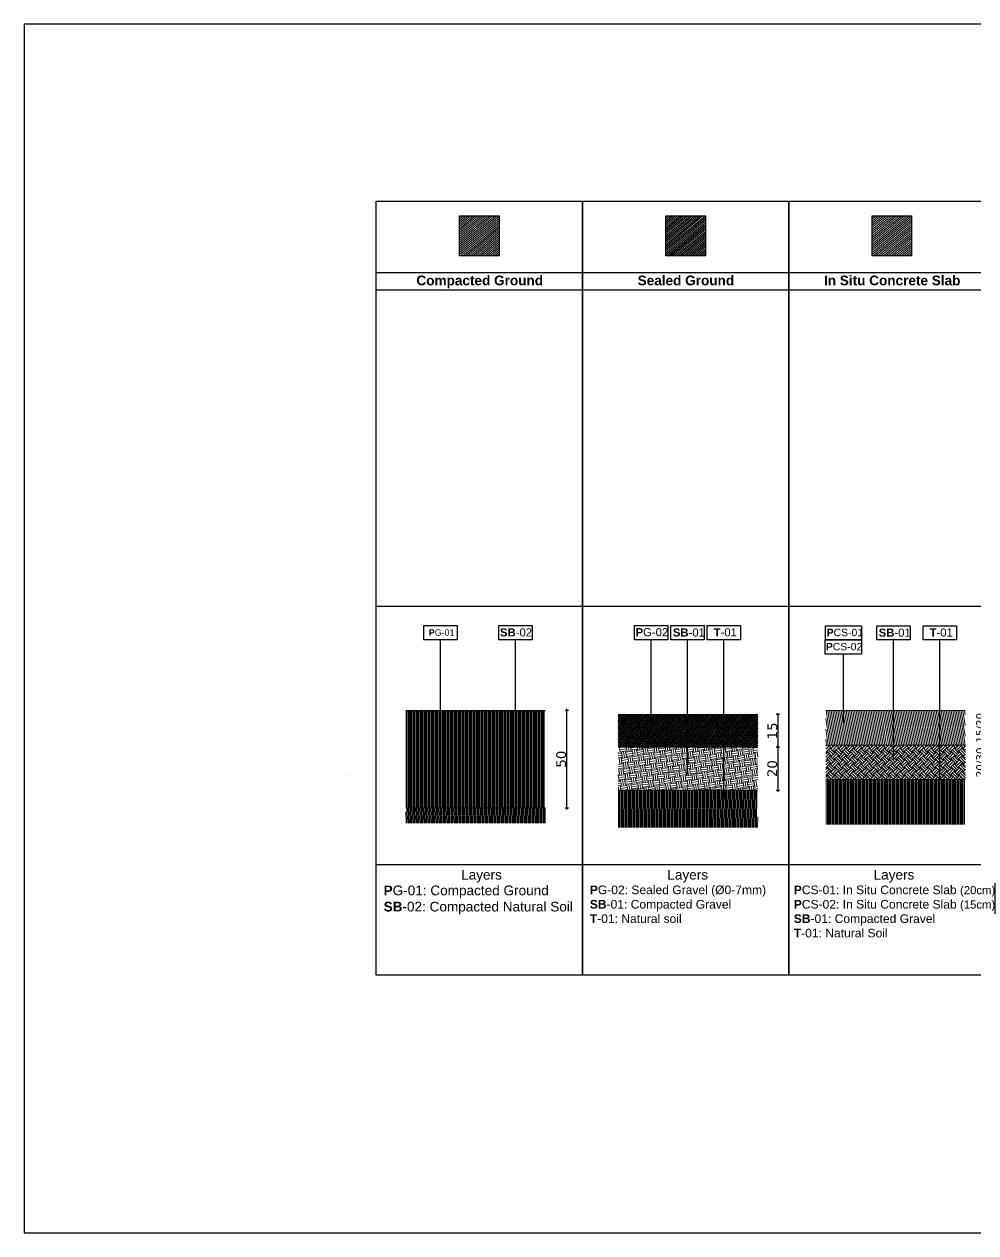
# Model space of a CAD drawing. Header units: metres. Extents: x -3261 to 8022, y -619 to 1849.
# Drawn here: x 1963 to 2404, y 723 to 1283 of the extents above; entities that cross this region are included whole.
import ezdxf

# ---------------------------------------------------------------- set-up
doc = ezdxf.new("R2010")
doc.units = ezdxf.units.M
doc.header["$MEASUREMENT"] = 0
doc.header["$PDMODE"] = 34
doc.header["$PDSIZE"] = 1
for name, color, linetype in [('0-TX-1_25', 7, 'Continuous'), ('01-TX', 7, 'Continuous'), ('02-L-Caratula', 252, 'Continuous'), ('0_Planta_Cotas', 251, 'Continuous'), ('A-KEYPLAN', 7, 'Continuous'), ('A-KEYPLAN_HATCH', 7, 'Continuous'), ('A_TEXT_2', 7, 'Continuous'), ('COTAUX', 7, 'Continuous')]:
    doc.layers.add(name, color=color, linetype=linetype)
doc.layers.add('00-VIEWPORT A1-500', color=6, linetype='Continuous', plot=False)
for name, color, linetype, lineweight, true_color in [('03-TR-Paviment_01_Compacted Ground', 7, 'Continuous', 5, 0xb3a36f), ('03-TR-Paviment_02_Sealed Gravel', 7, 'Continuous', 5, 0xa08f54), ('03-TR-Paviment_06_In-Situ Concrete Slab¡', 7, 'Continuous', 5, 0xe8e6e3)]:
    doc.layers.add(name, color=color, linetype=linetype, lineweight=lineweight, true_color=true_color)
for name, color, linetype, lineweight in [('1-CM', 7, 'Continuous', 0), ('2-formigó', 4, 'Continuous', 0), ('3-TR Seleccionat', 44, 'Continuous', 0), ('3-TR Tot-u', 37, 'Continuous', 0)]:
    doc.layers.add(name, color=color, linetype=linetype, lineweight=lineweight)
doc.styles.add('Arial_4', font='arial.ttf', dxfattribs={"height": 1.8})
doc.styles.add('E500', font='verdana.ttf', dxfattribs={"height": 1})
doc.styles.get("Standard").update_dxf_attribs({"font": 'arial.ttf'})
doc.dimstyles.new('E500', dxfattribs={"dimscale": 0.03, "dimtxt": 30, "dimasz": 1, "dimexe": 0.1, "dimexo": 1, "dimgap": 8, "dimtad": 1, "dimzin": 0, "dimdsep": 46, "dimtxsty": 'E500', "dimblk1": 'LINCOT500', "dimblk2": 'LINCOT500', "dimsah": 1, "dimcen": 0.1, "dimdle": 0.1, "dimse1": 1, "dimse2": 1, "dimclrt": 256, "dimadec": 0, "dimazin": 0, "dimtfac": 0.01538461538461539, "dimtofl": 0, "dimtmove": 0, "dimatfit": 3, "dimldrblk": 'LINCOT500', "dimfxl": 1, "dimtolj": 1, "dimtzin": 0, "dimarcsym": 0})

# ---------------------------------------------------------------- blocks, each defined once
blk = doc.blocks.new('hatch keyplan 2')
at = {"layer": 'A-KEYPLAN_HATCH'}
blk.add_lwpolyline([(0, 0.005476596624248486), (0.012874798693294, 0.005476596623793739), (0.012874798693294, -2.273736754432321e-13), (0, 0)], close=True, dxfattribs=at)
blk = doc.blocks.new('hatch keyplan')
at = {"layer": 'A-KEYPLAN_HATCH'}
blk.add_blockref('hatch keyplan 2', (1.430579833341536, 0.8521467901477053), dxfattribs=at)
blk = doc.blocks.new('PG02')
at = {"layer": 'A-KEYPLAN_HATCH'}
blk.add_blockref('hatch keyplan', (-1.429579833357655, -0.8521467901535917), dxfattribs=at)
at = {"layer": 'A_TEXT_2', "insert": (-0.001606513350846322, 0.00446815799238337), "char_height": 0.003125000000000001, "attachment_point": 1}
blk.add_mtext_dynamic_manual_height_columns('\\pi0.00307,t0.01557;{\\fArial|b1|i0|c0|p34;P}G-02', width=0.01820240043627241, gutter_width=0.01875, heights=[0], dxfattribs=at)
blk = doc.blocks.new('SB-01')
at = {"layer": 'A-KEYPLAN_HATCH'}
blk.add_blockref('hatch keyplan', (-1.430579833341536, -0.8521467901477053), dxfattribs=at)
at = {"layer": 'A_TEXT_2', "insert": (-0.002606513335220794, 0.004355893464980998), "char_height": 0.003125, "attachment_point": 1}
blk.add_mtext_dynamic_manual_height_columns('\\pi0.00339;{\\fArial|b1|i0|c0|p34;SB}-01', width=0.01820240043627241, gutter_width=0.01875, heights=[0], dxfattribs=at)
blk = doc.blocks.new('T-01')
at = {"layer": 'A-KEYPLAN_HATCH'}
blk.add_blockref('hatch keyplan', (-1.430579833341536, -0.8521467901477053), dxfattribs=at)
at = {"layer": 'A_TEXT_2', "insert": (-0.002606513203516147, 0.00441980431227762), "char_height": 0.003125, "attachment_point": 1}
blk.add_mtext_dynamic_manual_height_columns('\\pi0.00506;{\\fArial|b1|i0|c0|p34;T}-01', width=0.01820240043627241, gutter_width=0.01875, heights=[0], dxfattribs=at)
blk = doc.blocks.new('LINCOT500')
for p, q in [((0, -24.99990426003608), (0, 25.00009573996387)), ((9.237055564881302e-13, 9.573996393896778e-05), (25.00000000000128, 9.573996393896778e-05))]:
    blk.add_line(p, q)
at = {"const_width": 4.6875}
blk.add_lwpolyline([(8.838834504061197, -8.838739285639491), (-8.838834876591932, 8.838930393035184)], dxfattribs=at)
at = {"layer": 'COTAUX'}
blk.add_line((0, 0), (-3.124999999999787, 0), dxfattribs=at)
blk = doc.blocks.new('*D163')
at = {"layer": '0_Planta_Cotas', "color": 0, "lineweight": -2, "transparency": 16777216}
blk.add_line((90.52851413621168, -256.3438594272988), (90.52851413621168, -271.2838571985438), dxfattribs=at)
at = {"layer": 'Defpoints', "color": 0, "transparency": 16777216}
for p in [(81.17841646797027, -256.3138594272988), (81.17841646797027, -271.3138571985438), (90.52851413621168, -271.3138571985438)]:
    blk.add_point(p, dxfattribs=at)
at = {"layer": '0_Planta_Cotas', "color": 0, "lineweight": -2, "transparency": 16777216, "xscale": 0.03, "yscale": 0.03, "zscale": 0.03}
for p, rotation in [((90.52851413621168, -256.3138594272988), 90), ((90.52851413621168, -271.3138571985438), 270)]:
    blk.add_blockref('LINCOT500', p, dxfattribs=dict(at, rotation=rotation))
at = {"layer": '0_Planta_Cotas', "transparency": 16777216, "insert": (87.98411521075828, -263.8138583129212), "char_height": 1, "attachment_point": 5, "rotation": 90, "style": 'E500'}
blk.add_mtext('\\A1;{\\H4.5x;15 }', dxfattribs=at)
blk = doc.blocks.new('*D164')
at = {"layer": '0_Planta_Cotas', "color": 0, "lineweight": -2, "transparency": 16777216}
blk.add_line((90.52851413621164, -271.3438571985438), (90.52851413621165, -291.2838605845162), dxfattribs=at)
at = {"layer": 'Defpoints', "color": 0, "transparency": 16777216}
for p in [(81.17841646797027, -271.3138571985438), (81.17841646797027, -291.3138605845162), (90.52851413621165, -291.3138605845162)]:
    blk.add_point(p, dxfattribs=at)
at = {"layer": '0_Planta_Cotas', "color": 0, "lineweight": -2, "transparency": 16777216, "xscale": 0.03, "yscale": 0.03, "zscale": 0.03}
for p, rotation in [((90.52851413621164, -271.3138571985438), 90), ((90.52851413621165, -291.3138605845162), 270)]:
    blk.add_blockref('LINCOT500', p, dxfattribs=dict(at, rotation=rotation))
at = {"layer": '0_Planta_Cotas', "transparency": 16777216, "insert": (87.94482709793083, -281.3138588915299), "char_height": 1, "attachment_point": 5, "rotation": 90, "style": 'E500'}
blk.add_mtext('\\A1;{\\H4.5x;20 }', dxfattribs=at)
blk = doc.blocks.new('PG01')
at = {"layer": '01-TX'}
blk.add_blockref('hatch keyplan', (-1.429579833357655, -0.8521467901535917), dxfattribs=at)
at = {"layer": 'A_TEXT_2', "lineweight": 211, "insert": (0.0002088285972337012, 0.004018987597631085), "char_height": 0.002458832335329341, "attachment_point": 1, "line_spacing_factor": 0.9385317878468563, "style": 'Arial_4'}
blk.add_mtext_dynamic_manual_height_columns('\\pi0.00276;{\\fArial|b1|i0|c0|p34;P}G-01', width=0.01456192034901793, gutter_width=0.015, heights=[0], dxfattribs=at)
blk = doc.blocks.new('*D162')
at = {"layer": '0_Planta_Cotas', "color": 0, "lineweight": -2, "transparency": 16777216}
blk.add_line((88.26617116396909, -299.378120169003), (88.26617116396908, -254.4381213512968), dxfattribs=at)
at = {"layer": 'Defpoints', "color": 0, "transparency": 16777216}
for p in [(78.33172390855839, -254.4081213512968), (88.26617116396908, -254.4081213512968), (78.33172390784605, -299.4081201690029)]:
    blk.add_point(p, dxfattribs=at)
at = {"layer": '0_Planta_Cotas', "color": 0, "lineweight": -2, "transparency": 16777216, "xscale": 0.03, "yscale": 0.03, "zscale": 0.03}
for p, rotation in [((88.26617116396908, -254.4081213512968), 90), ((88.26617116396909, -299.4081201690029), 270)]:
    blk.add_blockref('LINCOT500', p, dxfattribs=dict(at, rotation=rotation))
at = {"layer": '0_Planta_Cotas', "transparency": 16777216, "insert": (85.68399520695085, -276.9081207601498), "char_height": 1, "attachment_point": 5, "rotation": 90, "style": 'E500'}
blk.add_mtext('\\A1;{\\H4.5x;50}', dxfattribs=at)
blk = doc.blocks.new('SB-02')
at = {"layer": 'A-KEYPLAN_HATCH'}
blk.add_blockref('hatch keyplan', (-1.430579833341138, -0.8521467901475916), dxfattribs=at)
at = {"layer": 'A_TEXT_2', "insert": (-0.002606513203118243, 0.004419804312391307), "char_height": 0.003125, "attachment_point": 1}
blk.add_mtext_dynamic_manual_height_columns('\\pi0.00311;{\\fArial|b1|i0|c0|p34;SB}-02', width=0.01820240043627241, gutter_width=0.01875, heights=[0], dxfattribs=at)
blk = doc.blocks.new('PCS01')
at = {"layer": 'A-KEYPLAN_HATCH'}
blk.add_lwpolyline([(0.0004736707778647542, 0.005476596618362195), (0.01436875248327851, 0.005476596617907448), (0.01436875248327851, -6.11366512970335e-12), (0.0004736707778647542, -5.886291454260117e-12)], close=True, dxfattribs=at)
at = {"layer": 'A_TEXT_2', "insert": (-0.0008830002981907738, 0.004310591516197764), "char_height": 0.002875, "attachment_point": 1}
blk.add_mtext_dynamic_manual_height_columns('\\pi0.00186;{\\fArial|b1|i0|c0|p34;P}CS-01', width=0.01674620840137062, gutter_width=0.01725, heights=[0], dxfattribs=at)
blk = doc.blocks.new('PCS02')
at = {"layer": 'A-KEYPLAN_HATCH'}
blk.add_lwpolyline([(-0.0005425331182777882, 0.005476596624248598), (0.01336875255219638, 0.00547659662379385), (0.01336875255219638, -2.272626531407695e-13), (-0.0005425331182777882, 1.110223024625157e-16)], close=True, dxfattribs=at)
at = {"layer": 'A_TEXT_2', "insert": (-0.001915375827312495, 0.004310591522084167), "char_height": 0.002875, "attachment_point": 1}
blk.add_mtext_dynamic_manual_height_columns('\\pi0.00159;{\\fArial|b1|i0|c0|p34;P}CS-02', width=0.01674620840137062, gutter_width=0.01725, heights=[0], dxfattribs=at)
blk = doc.blocks.new('*D169')
at = {"layer": '0_Planta_Cotas', "color": 0, "lineweight": -2, "transparency": 16777216}
blk.add_line((91.23735418824452, -254.4381201315481), (91.23735418824452, -270.378120151012), dxfattribs=at)
at = {"layer": 'Defpoints', "color": 0, "transparency": 16777216}
for p in [(81.79689673021974, -254.4081201315481), (81.79689673021974, -270.408120151012), (91.23735418824452, -270.408120151012)]:
    blk.add_point(p, dxfattribs=at)
at = {"layer": '0_Planta_Cotas', "color": 0, "lineweight": -2, "transparency": 16777216, "xscale": 0.03, "yscale": 0.03, "zscale": 0.03}
for p, rotation in [((91.23735418824452, -254.4081201315481), 90), ((91.23735418824452, -270.408120151012), 270)]:
    blk.add_blockref('LINCOT500', p, dxfattribs=dict(at, rotation=rotation))
at = {"layer": '0_Planta_Cotas', "transparency": 16777216, "insert": (88.81132329502752, -262.4081201412801), "char_height": 1, "width": 0.1098556077904634, "attachment_point": 5, "rotation": 90, "style": 'E500'}
blk.add_mtext('\\A1;{\\H3.5x;15/20}', dxfattribs=at)
blk = doc.blocks.new('*D170')
at = {"layer": '0_Planta_Cotas', "color": 0, "lineweight": -2, "transparency": 16777216}
blk.add_line((91.23735418824474, -270.438120912196), (91.23735418824474, -286.3781203704236), dxfattribs=at)
at = {"layer": 'Defpoints', "color": 0, "transparency": 16777216}
for p in [(81.79689673021974, -270.4081209121961), (81.79689673021974, -286.4081203704236), (91.23735418824474, -286.4081203704236)]:
    blk.add_point(p, dxfattribs=at)
at = {"layer": '0_Planta_Cotas', "color": 0, "lineweight": -2, "transparency": 16777216, "xscale": 0.03, "yscale": 0.03, "zscale": 0.03}
for p, rotation in [((91.23735418824474, -270.4081209121961), 90), ((91.23735418824474, -286.4081203704236), 270)]:
    blk.add_blockref('LINCOT500', p, dxfattribs=dict(at, rotation=rotation))
at = {"layer": '0_Planta_Cotas', "transparency": 16777216, "insert": (88.81132329502773, -278.4081206413098), "char_height": 1, "attachment_point": 5, "rotation": 90, "style": 'E500'}
blk.add_mtext('\\A1;{\\H3.5x;20/30}', dxfattribs=at)
blk = doc.blocks.new('Ficha técnica P_01')
at = {"layer": '03-TR-Paviment_02_Sealed Gravel', "linetype": 'Continuous'}
h = blk.add_hatch(dxfattribs=at)
h.set_pattern_fill('ANSI31', color=256, scale=4.999499999999999, angle=-5.968313347739229)
h.set_pattern_definition([(39.03168665226076, (0.004777902730372929, -0.003451216712464955), (-0.3935544436213235, 0.4854500785993969), [])])
h.paths.add_polyline_path([(38.60341540292115, -25.27041082098267), (56.95463819548622, -25.22319890787552), (56.95463920206438, -43.7067125144418), (38.60341640976986, -43.75392442808822)])
at = {"layer": '03-TR-Paviment_02_Sealed Gravel'}
h = blk.add_hatch(dxfattribs=at)
h.set_pattern_fill('_USER', color=256, scale=0.64, angle=234.1752438963392, style=0, double=1, pattern_type=0)
h.set_pattern_definition([(234.1752438963392, (-892.4513739703689, 163.8760662101467), (0.5189190383346045, -0.3745971591642005), []), (324.1752438963392, (-892.4513739703689, 163.8760662101467), (0.3745971591642006, 0.5189190383346044), [])])
h.paths.add_polyline_path([(16.53810577001423, -256.3138594267198), (16.53810577111247, -271.3138572127414), (81.17841646906848, -271.3138571985442), (81.17841646797024, -256.3138594278776)])
at = {"layer": '3-TR Seleccionat'}
h = blk.add_hatch(dxfattribs=at)
h.set_pattern_fill('ANSI31', color=256, scale=0.16, angle=225, style=0)
h.set_pattern_definition([(270, (35286225.04259473, -52067226.62852959), (-0.508, -1.387778780781446e-16), [])])
h.paths.add_polyline_path([(16.53810577001423, -291.3138605812228), (16.53810577001423, -308.510540554671), (81.17841646797024, -308.5105405571958), (81.17841646797069, -291.3138605812264)])
at = {"layer": '3-TR Tot-u'}
h = blk.add_hatch(dxfattribs=at)
h.set_pattern_fill('EARTH', color=256, scale=0.4, angle=-80.8247561036608, style=0)
h.set_pattern_definition([(279.1752438963392, (-892.4513739703689, 153.8760662101467), (2.912516168964781, -2.102486519699643), [2.54, -2.54]), (279.1752438963392, (-891.5110609662952, 154.0279467693963), (2.912516168964781, -2.102486519699643), [2.54, -2.54]), (279.1752438963392, (-890.5707479621342, 154.1798273286313), (2.912516168964781, -2.102486519699643), [2.54, -2.54]), (9.175243896339197, (-890.206683441007, 153.9170165136657), (2.102486519699643, 2.912516168964781), [2.54, -2.54]), (9.175243896339197, (-890.0548028818157, 152.9767035095338), (2.102486519699643, 2.912516168964781), [2.54, -2.54]), (9.175243896339197, (-889.9029223225662, 152.0363905054164), (2.102486519699643, 2.912516168964781), [2.54, -2.54])])
h.paths.add_polyline_path([(16.53810577001445, -271.3138572127418), (16.53810577001423, -291.313860587155), (81.17841646797024, -291.313860587155), (81.17841646797001, -271.3138571985437)])
at = {"layer": '0-TX-1_25'}
for points in [[(48.66966135090843, -284.005304770204), (48.66966135090888, -221.6031697043745)], [(65.56711670458844, -297.7805055123981), (65.5671167045889, -221.6031697043736)]]:
    blk.add_lwpolyline(points, dxfattribs=at)
at = {"layer": '02-L-Caratula'}
for points in [[(95.55805393646006, -18.51216679201207), (95.55805393646006, -376.9442998123841), (0, -376.9442998124814), (0, -18.51216679201201)], [(0, -18.51216679201207), (95.55805393646006, -18.51216679201207)], [(0, -51.51216679201207), (95.55805393646006, -51.51216679201207)], [(0, -59.51216679201207), (95.55805393646006, -59.51216679201207)], [(0, -206.0121667920121), (95.55805393646006, -206.0121667920121)], [(0, -325.6533316745672), (95.55805393646006, -325.6533316745672)]]:
    blk.add_lwpolyline(points, dxfattribs=at)
at = {"layer": '1-CM'}
blk.add_line((16.53810577001423, -291.3138605896793), (81.17841646797024, -291.3138605846307), dxfattribs=at)
for points in [[(81.17841646797024, -256.3138594272987), (16.53810577001423, -256.3138594272987)], [(81.17841646797024, -271.3138571985437), (16.53810577001423, -271.3138572127418)], [(16.53810577001423, -291.3138605812364), (81.17841646797024, -291.3138605812364)]]:
    blk.add_lwpolyline(points, dxfattribs=at)
at = {"layer": 'A-KEYPLAN'}
blk.add_lwpolyline([(38.60341540278637, -25.27041082044425), (56.95463819819133, -25.27040982214649), (56.95463920449993, -43.75392342817341), (38.60341640990464, -43.75392442808916)], close=True, dxfattribs=at)
at = {"layer": 'A_TEXT_2'}
blk.add_lwpolyline([(31.77220599722932, -261.7574182332701), (31.77220599722978, -221.6031697043745)], dxfattribs=at)
at = {"layer": '0-TX-1_25', "xscale": 1199.999999999364, "yscale": 1199.999999999364, "zscale": 1199.999999999364}
for name, p in [('SB-01', (40.94478213493657, -221.6031697042381)), ('T-01', (57.84223748861659, -221.6031697042372))]:
    blk.add_blockref(name, p, dxfattribs=at)
at = {"layer": '01-TX', "xscale": 1199.999999999205, "yscale": 1199.999999999205, "zscale": 1199.999999999205}
blk.add_blockref('PG02', (22.84732680060272, -221.6031696971744), dxfattribs=at)
at = {"layer": '01-TX', "attachment_point": 1, "rotation": 2.668042644536231e-08}
for s, width, insert, char_height in [('\\pi22.15411;{\\fArial|b1|i0|c0|p34;Sealed Ground}', 88.39349454635392, (3.414559406272474, -52.96725788558706), 4.5), ('\\pi35.91163;Layers', 89.9890215274158, (3.414559406277021, -328.2000644197969), 4.5), ('{\\fArial|b1|i0|c0|p34;P}G-02: Sealed Gravel (%%C0-7mm)\\P{\\fArial|b1|i0|c0|p34;SB}-01: Compacted Gravel\\P{\\fArial|b1|i0|c0|p34;T}-01: Natural soil', 91.60474548390853, (3.414559406277021, -335.4500644197969), 4)]:
    blk.add_mtext_dynamic_manual_height_columns(s, width=width, gutter_width=1, heights=[0], dxfattribs=dict(at, insert=insert, char_height=char_height))
at = {"layer": '0_Planta_Cotas'}
dim = blk.add_linear_dim(base=(90.52851413621168, -271.3138571985438), p1=(81.17841646797024, -256.3138594272987), p2=(81.17841646797024, -271.3138571985437), angle=90, text='{\\H4.5x;15 }', dimstyle='E500', dxfattribs=at)
dim.commit()
dim.dimension.update_dxf_attribs({"geometry": '*D163', "text_midpoint": (87.98411521075828, -263.8138583129212)})
dim = blk.add_linear_dim(base=(90.52851413621165, -291.3138605845162), p1=(81.17841646797024, -271.3138571985437), p2=(81.17841646797024, -291.3138605845161), angle=90, text='{\\H4.5x;20 }', dimstyle='E500', override={"dimtmove": 1}, dxfattribs=at)
dim.commit()
dim.dimension.update_dxf_attribs({"geometry": '*D164', "text_midpoint": (87.94482709793083, -281.3138588915299)})
blk = doc.blocks.new('Ficha técnica P_02')
at = {"layer": '03-TR-Paviment_01_Compacted Ground', "linetype": 'Continuous'}
h = blk.add_hatch(dxfattribs=at)
h.set_pattern_fill('ANSI31', color=256, scale=0.2249775, angle=-5.968313347739229)
h.set_pattern_definition([(39.03168665226076, (-1570.964103510042, -873.1488414957781), (-0.4498327290591726, 0.5548694398391104), [])])
h.paths.add_polyline_path([(38.60341540328165, -25.27041082239458), (56.95463819834955, -25.27040995108566), (56.95463920452239, -43.75392349375355), (38.60341640945448, -43.75392436452319)])
at = {"layer": '03-TR-Paviment_01_Compacted Ground'}
h = blk.add_hatch(dxfattribs=at)
h.set_pattern_fill('ANSI31', color=256, scale=0.16, angle=225)
h.set_pattern_definition([(270, (-1957.735829310957, -8995.692572222386), (0.508, -6.938893903907228e-17), [])])
h.paths.add_polyline_path([(78.33172390784625, -299.4081201690029), (78.33172390784648, -254.4081213512967), (71.29020003639744, -254.4081213511713), (17.78246988903265, -254.4081213631621), (13.69141320989002, -254.4081213618919), (13.69141320988979, -299.4081201690028)])
at = {"layer": '3-TR Seleccionat'}
h = blk.add_hatch(dxfattribs=at)
h.set_pattern_fill('ANSI31', color=256, scale=0.16, angle=225, style=0)
h.set_pattern_definition([(270, (35286077.78601756, -52067219.72279151), (-0.508, -1.387778780781446e-16), [])])
h.paths.add_polyline_path([(-11.67673917568754, -285.3859800175601), (-12.17963733605575, -284.4081224841107), (-11.95916294073686, -284.8368226970383)])
h.paths.add_polyline_path([(78.33172390784603, -306.6048024871735), (78.33172390784603, -299.4081201690028), (13.69141320989002, -299.4081201690028), (13.69141320989002, -306.6048024846493)])
blk.add_lwpolyline([(13.69141320989002, -254.4081213618917), (17.78246988903265, -254.4081213631621), (71.29020003639744, -254.4081213511713), (78.33172390784603, -254.4081213512967)])
at = {"layer": '0-TX-1_25'}
for points in [[(29.70586562692188, -265.781034442251), (29.70586562692233, -221.6415623283432)], [(64.4485538037261, -302.3503784188069), (64.4485538037261, -221.6415623282082)]]:
    blk.add_lwpolyline(points, dxfattribs=at)
at = {"layer": '02-L-Caratula'}
for points in [[(95.55805393646006, -18.51216679201207), (95.55805393646006, -376.9442998123841), (0, -376.9442998124814), (0, -18.51216679201201)], [(0, -18.51216679201207), (95.55805393646006, -18.51216679201207)], [(0, -51.51216679201207), (95.55805393646006, -51.51216679201207)], [(0, -59.51216679201207), (95.55805393646006, -59.51216679201207)], [(0, -206.0121667920121), (95.55805393646006, -206.0121667920121)], [(0, -325.6533316745667), (95.55805393646006, -325.6533316745667)]]:
    blk.add_lwpolyline(points, dxfattribs=at)
at = {"layer": '1-CM'}
blk.add_line((13.69141320989002, -299.4081201690028), (78.33172390784603, -299.4081201690028), dxfattribs=at)
at = {"layer": 'A-KEYPLAN'}
for points in [[(38.60341540280857, -25.27041082145167), (56.95463819821353, -25.27040982396256), (56.95463920452281, -43.75392342918083), (38.60341640992684, -43.7539244290959)], [(38.60341540280857, -25.27041082145201), (56.95463819821353, -25.27040982396256), (56.95463920452281, -43.75392342918117), (38.60341640992684, -43.75392442909556)]]:
    blk.add_lwpolyline(points, close=True, dxfattribs=at)
at = {"color": 244, "true_color": 0x991b1e, "xscale": 1199.999999999206, "yscale": 1199.999999999206, "zscale": 1199.999999999206}
blk.add_blockref('SB-02', (56.72367458727771, -221.6415623282084), dxfattribs=at)
at = {"layer": '01-TX', "xscale": 1199.999999999205, "yscale": 1199.999999999205, "zscale": 1199.999999999205}
blk.add_blockref('PG01', (20.78098643029527, -221.6415623211431), dxfattribs=at)
at = {"layer": '01-TX', "char_height": 4.5, "attachment_point": 1, "rotation": 2.668042644536231e-08}
for s, width, heights, insert in [('\\pi15.20766;{\\fArial|b1|i0|c0|p34;Compacted Ground}', 88.39349454635392, [2.324191995269975], (3.414559406272474, -52.96725788558707)), ('\\pi35.91163,t80.91163;Layers', 89.9890215274158, [0], (3.414559406277021, -328.2000644198506)), ('{\\fArial|b1|i0|c0|p34;P}G-01: Compacted Ground\\P{\\fArial|b1|i0|c0|p34;SB}-02: Compacted Natural Soil', 89.9890215274158, [0], (3.414559406277021, -335.4500644198506))]:
    blk.add_mtext_dynamic_manual_height_columns(s, width=width, gutter_width=1, heights=heights, dxfattribs=dict(at, insert=insert))
at = {"layer": '0_Planta_Cotas'}
dim = blk.add_linear_dim(base=(88.26617116396908, -254.4081213512968), p1=(78.33172390784603, -299.4081201690028), p2=(78.33172390855836, -254.4081213512967), angle=90, text='{\\H4.5x;50}', dimstyle='E500', dxfattribs=at)
dim.commit()
dim.dimension.update_dxf_attribs({"geometry": '*D162', "text_midpoint": (85.68399520695085, -276.9081207601498)})
blk = doc.blocks.new('Ficha técnica P_07')
at = {"layer": '03-TR-Paviment_06_In-Situ Concrete Slab¡', "linetype": 'Continuous'}
h = blk.add_hatch(dxfattribs=at)
h.set_pattern_fill('ANSI31', color=256, scale=6, angle=-5.968313347739229)
h.set_pattern_definition([(39.03168665226077, (0, 0), (-0.4723125636019482, 0.5825983541546917), [])])
h.paths.add_polyline_path([(38.60341540301081, -25.27041082219308), (56.95463819801128, -25.2704098232215), (56.95463920472505, -43.75392342992224), (38.60341640972459, -43.75392442835449)])
at = {"layer": '03-TR-Paviment_06_In-Situ Concrete Slab¡'}
h = blk.add_hatch(dxfattribs=at)
h.set_pattern_fill('ANSI31', color=256, scale=0.24, angle=234.1752438963392, style=0)
h.set_pattern_definition([(279.1752438963392, (-35285866.91538367, -52067423.28551557), (0.7522504032996635, 0.1215044473897709), [])])
h.paths.add_polyline_path([(17.15388015047483, -254.4081208815999), (17.15388015047483, -270.4081200996149), (81.79689673021971, -270.4081201472223), (81.79689673021949, -254.4081209624643)])
at = {"layer": '3-TR Seleccionat'}
h = blk.add_hatch(dxfattribs=at)
h.set_pattern_fill('ANSI31', color=256, scale=0.16, angle=45, style=0)
h.set_pattern_definition([(90, (-140.0669313567096, 245.8421304473286), (-0.508, 1.040834085586084e-16), [])])
h.paths.add_polyline_path([(17.15388015047483, -286.4081210036509), (17.15388015047483, -307.1020881038003), (81.79689673021971, -307.1020881038002), (81.79689673021971, -286.4081199759231)])
at = {"layer": '3-TR Tot-u'}
h = blk.add_hatch(dxfattribs=at)
h.set_pattern_fill('EARTH', color=256, scale=0.4, angle=-80.8247561036608, style=0)
h.set_pattern_definition([(44.99999999520011, (-21562453.83270782, 59084705.29365533), (3.009248406016241e-10, 3.592102448427661), [2.54, -2.54]), (44.99999999520011, (-21562454.50622704, 59084705.96717453), (3.009248406016241e-10, 3.592102448427661), [2.54, -2.54]), (44.99999999520011, (-21562455.17974624, 59084706.64069373), (3.009248406016241e-10, 3.592102448427661), [2.54, -2.54]), (134.9999999952001, (-21562455.17974624, 59084707.08970655), (-3.592102448427661, 3.009248406016241e-10), [2.54, -2.54]), (134.9999999952001, (-21562454.50622704, 59084707.76322576), (-3.592102448427661, 3.009248406016241e-10), [2.54, -2.54]), (134.9999999952001, (-21562453.83270782, 59084708.43674497), (-3.592102448427661, 3.009248406016241e-10), [2.54, -2.54])])
h.paths.add_polyline_path([(17.15388015047483, -270.4081200081419), (17.15388015047483, -286.4081210229402), (81.79689673021949, -286.4081200457565), (81.79689673021949, -270.4081197344893)])
at = {"layer": '0-TX-1_25', "elevation": 0.03247032720322175}
for points in [[(48.46730373910668, -277.4716231437797), (48.46730373910668, -221.697676889091)], [(70.04396489588612, -302.2107863722795), (70.04396489588612, -221.697676889091)], [(25.3253574352957, -260.318430743866), (25.32535743506357, -228.2695928380482)]]:
    blk.add_lwpolyline(points, dxfattribs=at)
at = {"layer": '02-L-Caratula'}
for points in [[(95.55805393646006, -18.51216679201207), (95.55805393646006, -376.9442998123841), (0, -376.9442998124814), (0, -18.51216679201201)], [(0, -18.51216679201207), (95.55805393646006, -18.51216679201207)], [(0, -51.51216679201207), (95.55805393646006, -51.51216679201207)], [(0, -59.51216679201207), (95.55805393646006, -59.51216679201207)], [(0, -206.0121667920121), (95.55805393646006, -206.0121667920121)], [(0, -325.6533316745667), (95.55805393646006, -325.6533316745667)]]:
    blk.add_lwpolyline(points, dxfattribs=at)
at = {"layer": '1-CM'}
blk.add_line((17.15388015047483, -286.4081196452928, -0.10561942653216), (81.79689673021971, -286.4081203704235, -0.10561942653216), dxfattribs=at)
at = {"layer": '2-formigó'}
for p, q in [((81.79689673021971, -254.408120131548, -0.10561942653216), (17.15388015047483, -254.4081200462597, -0.10561942653216)), ((81.79689673021971, -254.4081209697383, -0.10561942653216), (17.15388015047483, -254.40812088445, -0.10561942653216)), ((81.79689673021971, -270.4081201510119, -0.10561942653216), (17.15388015047483, -270.4081200958253, -0.10561942653216)), ((81.79689673021971, -270.408120912196, -0.10561942653216), (17.15388015047483, -270.408120912196, -0.10561942653216))]:
    blk.add_line(p, q, dxfattribs=at)
at = {"layer": 'A-KEYPLAN'}
blk.add_lwpolyline([(38.60341540280857, -25.27041082145201), (56.95463819821353, -25.27040982396256), (56.95463920452281, -43.75392342918117), (38.60341640992684, -43.75392442909556)], close=True, dxfattribs=at)
at = {"color": 244, "true_color": 0x991b1e}
for name, p, xscale, yscale, zscale in [('SB-01', (40.7424245231354, -221.6976768889545, 0.03247032720322175), 1199.999999999206, 1199.999999999206, 1199.999999999206), ('T-01', (62.31908567991483, -221.6976768889545, 0.03247032720322175), 1199.999999999206, 1199.999999999206, 1199.999999999206), ('PCS02', (17.60047827659116, -228.269592837912, 0.03247032720322175), 1199.999991067185, 1199.999991067185, 1199.999991067185)]:
    blk.add_blockref(name, p, dxfattribs=dict(at, xscale=xscale, yscale=yscale, zscale=zscale))
at = {"layer": 'A-KEYPLAN_HATCH', "xscale": 1199.999999999206, "yscale": 1199.999999999206, "zscale": 1199.999999999206}
blk.add_blockref('PCS01', (16.40047812444194, -221.697676930808, 0.03247032720322175), dxfattribs=at)
at = {"layer": '01-TX', "attachment_point": 1, "rotation": 2.668042644536231e-08}
for s, width, insert, char_height in [('\\pi12.92083;{\\fArial|b1|i0|c0|p34;In Situ Concrete Slab}', 88.39349454635392, (3.414559406272474, -52.96725788558706), 4.5), ('\\pi35.91163,t80.91163;Layers', 89.9890215274158, (3.414559406277021, -328.2000644198506), 4.5), ('{\\fArial|b1|i0|c0|p34;P}CS-01: In Situ Concrete Slab {\\H0.9375x;(20cm) \\P\\fArial|b1|i0|c0|p34;\\H1.06667x;P}CS-02: In Situ Concrete Slab {\\H0.9375x;(15cm)\\P\\fArial|b1|i0|c0|p34;\\H1.06667x;SB}-01: Compacted Gravel\\P{\\fArial|b1|i0|c0|p34;T}-01: Natural Soil', 94.28776509333188, (2.33987395912618, -335.4500644198506), 4)]:
    blk.add_mtext_dynamic_manual_height_columns(s, width=width, gutter_width=1, heights=[0], dxfattribs=dict(at, insert=insert, char_height=char_height))
at = {"layer": '0_Planta_Cotas'}
dim = blk.add_linear_dim(base=(91.23735418824452, -270.408120151012, -0.10561942653216), p1=(81.79689673021971, -254.408120131548, -0.10561942653216), p2=(81.79689673021971, -270.4081201510119, -0.10561942653216), angle=90, text='{\\H3.5x;15/20}', dimstyle='E500', dxfattribs=at)
dim.commit()
dim.dimension.update_dxf_attribs({"geometry": '*D169', "text_midpoint": (91.23735418824444, -262.4081201412801, -0.10561942653216), "dimtype": 160})
dim = blk.add_linear_dim(base=(91.23735418824474, -286.4081203704236, -0.10561942653216), p1=(81.79689673021971, -270.408120912196, -0.10561942653216), p2=(81.79689673021971, -286.4081203704235, -0.10561942653216), angle=90, text='{\\H3.5x;20/30}', dimstyle='E500', override={"dimtmove": 1}, dxfattribs=at)
dim.commit()
dim.dimension.update_dxf_attribs({"geometry": '*D170', "text_midpoint": (88.81132329502773, -278.4081206413098, -0.10561942653216)})

msp = doc.modelspace()

# ---------------------------------------------------------------- linework, layer by layer
at = {"layer": '00-VIEWPORT A1-500'}
msp.add_lwpolyline([(1962.822414167691, 722.8289858014323), (2957.895117747752, 722.8289858014323), (2957.895117747752, 1282.557381565217), (1962.822414167691, 1282.557381565217)], close=True, dxfattribs=at)

# ---------------------------------------------------------------- block references
for name, p in [('Ficha técnica P_02', (2125.927877503447, 1219.103570566811)), ('Ficha técnica P_01', (2221.463631116552, 1219.103570566811)), ('Ficha técnica P_07', (2317.021685053012, 1219.103570566811))]:
    msp.add_blockref(name, p)

doc.saveas('drawing.dxf')
